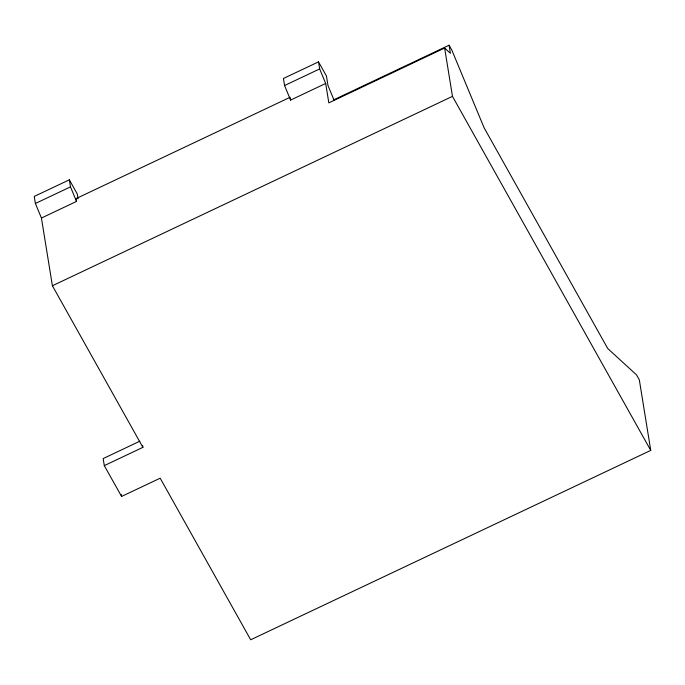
<?xml version="1.0" encoding="UTF-8"?>
<svg xmlns="http://www.w3.org/2000/svg" width="685" height="685" viewBox="0 0 685 685"><rect width="100%" height="100%" fill="white"/><g stroke="black" fill="none" stroke-linecap="round" stroke-linejoin="round"><path stroke-width="1.03" d="M78.064 198.77L77.285 194.009L69.348 179.821L34.25 196.432L35.389 203.488L41.434 218.035L52.402 285.756L142.9 447.348L104.3 465.629L121.57 496.462L160.179 478.19L250.676 639.781L650.75 450.396L639.328 379.85L636.562 374.918L607.732 348.511L484.064 127.701L451.86 50.151L449.095 45.219L333.287 100.036M318.508 61.873L283.419 78.484L284.558 85.539L290.594 100.078L325.692 83.467L319.655 68.928L318.508 61.873L326.454 76.052L327.995 85.582L334.04 100.121M35.389 203.488L70.486 186.877L69.348 179.821M284.558 85.539L319.655 68.928M290.14 97.261L76.069 198.599L76.523 201.424L41.434 218.035M449.095 45.219L450.413 53.327L444.642 48.044L328.834 102.87L325.692 83.467M52.402 285.756L452.468 96.362L444.642 48.044M139.834 441.208L103.161 458.573L104.3 465.629M452.468 96.362L650.75 450.396M70.486 186.877L76.523 201.424M290.294 98.203L290.594 100.078M142.574 445.336L142.9 447.348M121.245 494.45L121.57 496.462"/></g></svg>
